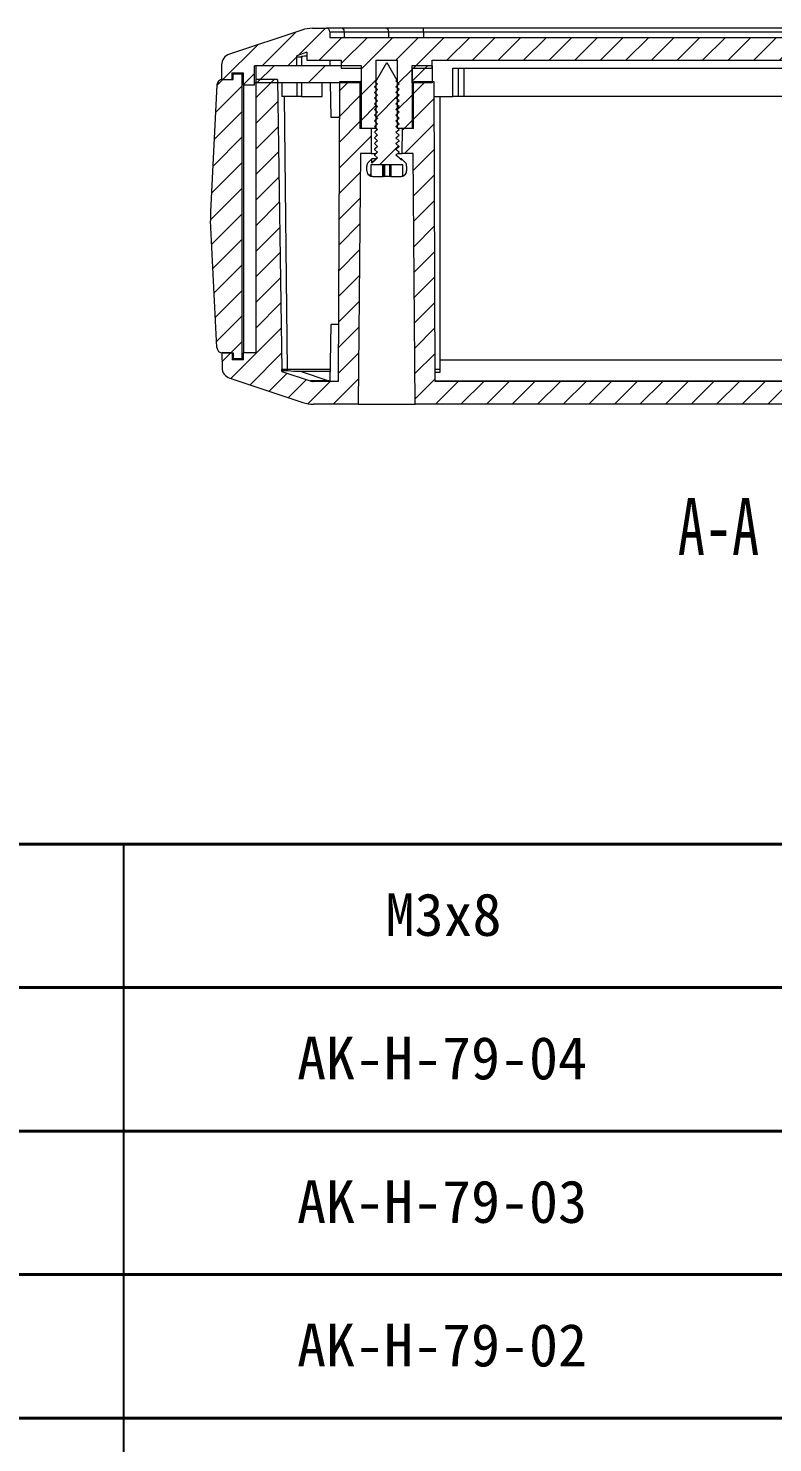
# Model space of a CAD drawing. Header units: inches. Extents: x 1153 to 4131, y 573 to 1071.
# Drawn here: x 1599 to 1664.3, y 702.7 to 826.8 of the extents above; entities that cross this region are included whole.
import ezdxf

# ---------------------------------------------------------------- set-up
doc = ezdxf.new("R2010")
doc.units = ezdxf.units.IN
doc.layers.add('10', color=7, linetype='Continuous')
doc.layers.add('粗实线', color=7, linetype='Continuous', lineweight=30)
doc.styles.add('SLDTEXTSTYLE6', font='TXT', dxfattribs={"width": 0.7})
doc.styles.get("Standard").update_dxf_attribs({"font": 'txt', "bigfont": 'gbcbig.shx'})
pattern_1 = [(45, (-1071.9784, -1023.8246), (-1.122532, 1.122532), [])]
pattern_2 = [(45, (1587.2907, 758.8273), (-2.24506, 2.24506), [])]

msp = doc.modelspace()

# ---------------------------------------------------------------- hatches: boundary and pattern name
at = {"linetype": 'Continuous', "lineweight": 0}
h = msp.add_hatch(dxfattribs=at)
h.set_pattern_fill('ANSI31', color=4, scale=0.5, style=0)
h.set_pattern_definition(pattern_1)
edge = h.paths.add_edge_path(flags=0)
edge.add_line((1617.859, 821.837), (1618.859, 821.837))
edge.add_line((1618.859, 821.837), (1618.859, 823.537))
edge.add_line((1618.859, 823.537), (1622.559, 823.537))
edge.add_line((1622.559, 823.537), (1622.559, 824.429))
edge.add_line((1622.559, 824.429), (1623.459, 824.729))
edge.add_line((1623.459, 824.729), (1623.459, 824.037))
edge.add_line((1623.459, 824.037), (1626.459, 824.037))
edge.add_line((1626.459, 824.037), (1626.459, 823.337))
edge.add_line((1626.459, 823.337), (1628.209, 823.337))
edge.add_line((1628.209, 823.337), (1628.209, 818.037))
edge.add_line((1628.209, 818.037), (1629.509, 818.037))
edge.add_line((1629.509, 818.037), (1629.509, 824.037))
edge.add_line((1629.509, 824.037), (1631.409, 824.037))
edge.add_line((1631.409, 824.037), (1631.409, 818.037))
edge.add_line((1631.409, 818.037), (1632.709, 818.037))
edge.add_line((1632.709, 818.037), (1632.709, 823.337))
edge.add_line((1632.709, 823.337), (1634.459, 823.337))
edge.add_line((1634.459, 823.337), (1634.459, 824.037))
edge.add_line((1634.459, 824.037), (1691.459, 824.037))
edge.add_line((1691.459, 824.037), (1691.459, 823.337))
edge.add_line((1691.459, 823.337), (1693.209, 823.337))
edge.add_line((1693.209, 823.337), (1693.209, 818.037))
edge.add_line((1693.209, 818.037), (1694.509, 818.037))
edge.add_line((1694.509, 818.037), (1694.509, 824.037))
edge.add_line((1694.509, 824.037), (1696.409, 824.037))
edge.add_line((1696.409, 824.037), (1696.409, 818.037))
edge.add_line((1696.409, 818.037), (1697.709, 818.037))
edge.add_line((1697.709, 818.037), (1697.709, 823.337))
edge.add_line((1697.709, 823.337), (1699.459, 823.337))
edge.add_line((1699.459, 823.337), (1699.459, 824.037))
edge.add_line((1699.459, 824.037), (1702.459, 824.037))
edge.add_line((1702.459, 824.037), (1702.459, 824.729))
edge.add_line((1702.459, 824.729), (1703.359, 824.429))
edge.add_line((1703.359, 824.429), (1703.359, 823.537))
edge.add_line((1703.359, 823.537), (1707.059, 823.537))
edge.add_line((1707.059, 823.537), (1707.059, 821.837))
edge.add_line((1707.059, 821.837), (1708.059, 821.837))
edge.add_line((1708.059, 821.837), (1708.059, 822.937))
edge.add_line((1708.059, 822.937), (1709.059, 822.937))
edge.add_line((1709.059, 822.937), (1709.059, 822.337))
edge.add_line((1709.059, 822.337), (1709.959, 822.337))
edge.add_line((1709.959, 822.337), (1709.959, 823.616))
edge.add_arc((1708.959, 823.616), 1, 0, 71.56505)
edge.add_line((1709.276, 824.565), (1702.921, 826.683))
edge.add_arc((1701.973, 823.837), 3, 71.56505, 90)
edge.add_line((1701.973, 826.837), (1700.759, 826.837))
edge.add_arc((1700.759, 826.537), 0.3, 90, 180)
edge.add_line((1700.459, 826.537), (1700.459, 826.037))
edge.add_line((1700.459, 826.037), (1625.459, 826.037))
edge.add_line((1625.459, 826.037), (1625.459, 826.537))
edge.add_arc((1625.159, 826.537), 0.3, 0, 90)
edge.add_line((1625.159, 826.837), (1623.946, 826.837))
edge.add_arc((1623.946, 823.837), 3, 90, 108.43495)
edge.add_line((1622.998, 826.683), (1616.643, 824.565))
edge.add_arc((1616.959, 823.616), 1, 108.43495, 180)
edge.add_line((1615.959, 823.616), (1615.959, 822.337))
edge.add_line((1615.959, 822.337), (1616.859, 822.337))
edge.add_line((1616.859, 822.337), (1616.859, 822.937))
edge.add_line((1616.859, 822.937), (1617.859, 822.937))
edge.add_line((1617.859, 822.937), (1617.859, 821.837))
h = msp.add_hatch(dxfattribs=at)
h.set_pattern_fill('ANSI31', style=0)
h.set_pattern_definition(pattern_2)
h.paths.add_polyline_path([(1628.259, 822.037), (1628.259, 823.537), (1618.959, 823.537), (1618.959, 822.037)], flags=0)
h = msp.add_hatch(dxfattribs=at)
h.set_pattern_fill('ANSI31', style=0)
h.set_pattern_definition(pattern_2)
edge = h.paths.add_edge_path(flags=0)
edge.add_line((1631.86, 814.837), (1631.86, 813.86))
edge.add_arc((1631.709, 814.337), 0.5, 287.53485, 360)
edge.add_line((1632.209, 814.337), (1632.209, 814.737))
edge.add_arc((1631.709, 814.737), 0.5, 0, 36.8699)
edge.add_line((1632.109, 815.037), (1631.764, 815.383))
edge.add_line((1631.764, 815.383), (1631.764, 815.26))
edge.add_line((1631.764, 815.26), (1631.545, 815.46))
edge.add_line((1631.545, 815.46), (1631.273, 815.71))
edge.add_line((1631.273, 815.71), (1631.545, 815.96))
edge.add_line((1631.545, 815.96), (1631.273, 816.21))
edge.add_line((1631.273, 816.21), (1631.545, 816.46))
edge.add_line((1631.545, 816.46), (1631.273, 816.71))
edge.add_line((1631.273, 816.71), (1631.545, 816.96))
edge.add_line((1631.545, 816.96), (1631.273, 817.21))
edge.add_line((1631.273, 817.21), (1631.545, 817.46))
edge.add_line((1631.545, 817.46), (1631.273, 817.71))
edge.add_line((1631.273, 817.71), (1631.545, 817.96))
edge.add_line((1631.545, 817.96), (1631.273, 818.21))
edge.add_line((1631.273, 818.21), (1631.545, 818.46))
edge.add_line((1631.545, 818.46), (1631.273, 818.71))
edge.add_line((1631.273, 818.71), (1631.545, 818.96))
edge.add_line((1631.545, 818.96), (1631.273, 819.21))
edge.add_line((1631.273, 819.21), (1631.545, 819.46))
edge.add_line((1631.545, 819.46), (1631.273, 819.71))
edge.add_line((1631.273, 819.71), (1631.545, 819.96))
edge.add_line((1631.545, 819.96), (1631.273, 820.21))
edge.add_line((1631.273, 820.21), (1631.545, 820.46))
edge.add_line((1631.545, 820.46), (1631.273, 820.71))
edge.add_line((1631.273, 820.71), (1631.545, 820.96))
edge.add_line((1631.545, 820.96), (1631.273, 821.21))
edge.add_line((1631.273, 821.21), (1631.545, 821.46))
edge.add_line((1631.545, 821.46), (1631.273, 821.71))
edge.add_line((1631.273, 821.71), (1631.544, 821.959))
edge.add_line((1631.544, 821.959), (1631.54, 821.965))
edge.add_line((1631.54, 821.965), (1631.273, 822.21))
edge.add_line((1631.273, 822.21), (1631.355, 822.286))
edge.add_line((1631.355, 822.286), (1630.459, 823.837))
edge.add_line((1630.459, 823.837), (1629.469, 822.122))
edge.add_line((1629.469, 822.122), (1629.646, 821.96))
edge.add_line((1629.646, 821.96), (1629.373, 821.71))
edge.add_line((1629.373, 821.71), (1629.646, 821.46))
edge.add_line((1629.646, 821.46), (1629.373, 821.21))
edge.add_line((1629.373, 821.21), (1629.646, 820.96))
edge.add_line((1629.646, 820.96), (1629.373, 820.71))
edge.add_line((1629.373, 820.71), (1629.646, 820.46))
edge.add_line((1629.646, 820.46), (1629.373, 820.21))
edge.add_line((1629.373, 820.21), (1629.646, 819.96))
edge.add_line((1629.646, 819.96), (1629.373, 819.71))
edge.add_line((1629.373, 819.71), (1629.646, 819.46))
edge.add_line((1629.646, 819.46), (1629.373, 819.21))
edge.add_line((1629.373, 819.21), (1629.646, 818.96))
edge.add_line((1629.646, 818.96), (1629.373, 818.71))
edge.add_line((1629.373, 818.71), (1629.646, 818.46))
edge.add_line((1629.646, 818.46), (1629.373, 818.21))
edge.add_line((1629.373, 818.21), (1629.646, 817.96))
edge.add_line((1629.646, 817.96), (1629.373, 817.71))
edge.add_line((1629.373, 817.71), (1629.646, 817.46))
edge.add_line((1629.646, 817.46), (1629.373, 817.21))
edge.add_line((1629.373, 817.21), (1629.646, 816.96))
edge.add_line((1629.646, 816.96), (1629.373, 816.71))
edge.add_line((1629.373, 816.71), (1629.646, 816.46))
edge.add_line((1629.646, 816.46), (1629.373, 816.21))
edge.add_line((1629.373, 816.21), (1629.646, 815.96))
edge.add_line((1629.646, 815.96), (1629.373, 815.71))
edge.add_line((1629.373, 815.71), (1629.646, 815.46))
edge.add_line((1629.646, 815.46), (1629.373, 815.21))
edge.add_line((1629.373, 815.21), (1629.155, 815.01))
edge.add_line((1629.155, 815.01), (1629.155, 815.383))
edge.add_line((1629.155, 815.383), (1628.809, 815.037))
edge.add_arc((1629.209, 814.737), 0.5, 143.1301, 180)
edge.add_line((1628.709, 814.737), (1628.709, 814.337))
edge.add_arc((1629.209, 814.337), 0.5, 180, 252.46515)
edge.add_line((1629.059, 813.86), (1629.059, 814.837))
edge.add_line((1629.059, 814.837), (1631.86, 814.837))
h = msp.add_hatch(dxfattribs=at)
h.set_pattern_fill('ANSI31', style=0)
h.set_pattern_definition(pattern_2)
h.paths.add_polyline_path([(1634.459, 822.037), (1634.459, 823.537), (1632.659, 823.537), (1632.659, 822.037)], flags=0)
h = msp.add_hatch(dxfattribs=at)
h.set_pattern_fill('ANSI31', color=4, scale=0.5, style=0)
h.set_pattern_definition(pattern_1)
edge = h.paths.add_edge_path(flags=0)
edge.add_line((1615.551, 821.862), (1614.994, 810.736))
edge.add_arc((1622.984, 810.337), 8, 177.13759, 182.86241)
edge.add_line((1614.994, 809.937), (1615.551, 798.812))
edge.add_arc((1616.05, 798.837), 0.5, 182.86241, 270)
edge.add_line((1616.05, 798.337), (1616.974, 798.337))
edge.add_line((1616.974, 798.337), (1616.974, 797.837))
edge.add_line((1616.974, 797.837), (1617.774, 797.837))
edge.add_line((1617.774, 797.837), (1617.774, 822.837))
edge.add_line((1617.774, 822.837), (1616.974, 822.837))
edge.add_line((1616.974, 822.837), (1616.974, 822.337))
edge.add_line((1616.974, 822.337), (1616.05, 822.337))
edge.add_arc((1616.05, 821.837), 0.5, 90, 177.13759)
h = msp.add_hatch(dxfattribs=at)
h.set_pattern_fill('ANSI31', color=4, scale=0.5, style=0)
h.set_pattern_definition(pattern_1)
edge = h.paths.add_edge_path(flags=0)
edge.add_line((1621.258, 796.874), (1620.858, 822.337))
edge.add_line((1620.858, 822.337), (1618.959, 822.337))
edge.add_line((1618.959, 822.337), (1618.959, 798.337))
edge.add_line((1618.959, 798.337), (1617.896, 798.337))
edge.add_line((1617.896, 798.337), (1617.896, 797.737))
edge.add_line((1617.896, 797.737), (1616.896, 797.737))
edge.add_line((1616.896, 797.737), (1616.896, 798.337))
edge.add_line((1616.896, 798.337), (1615.978, 798.337))
edge.add_line((1615.978, 798.337), (1616.001, 797.045))
edge.add_arc((1617.001, 797.063), 1, 181, 251.66713)
edge.add_line((1616.686, 796.113), (1623.097, 793.989))
edge.add_arc((1624.041, 796.837), 3, 251.66713, 270)
edge.add_line((1624.041, 793.837), (1627.959, 793.837))
edge.add_line((1627.959, 793.837), (1628.151, 815.837))
edge.add_line((1628.151, 815.837), (1629.09, 815.837))
edge.add_line((1629.09, 815.837), (1629.082, 818.037))
edge.add_line((1629.082, 818.037), (1628.109, 818.037))
edge.add_line((1628.109, 818.037), (1628.109, 822.137))
edge.add_line((1628.109, 822.137), (1626.301, 822.137))
edge.add_line((1626.301, 822.137), (1626.209, 795.837))
edge.add_line((1626.209, 795.837), (1624.041, 795.837))
edge.add_arc((1624.041, 796.837), 1, 251.66713, 270, ccw=False)
edge.add_line((1623.726, 795.888), (1621.258, 796.705))
edge.add_line((1621.258, 796.705), (1621.258, 796.874))
h = msp.add_hatch(dxfattribs=at)
h.set_pattern_fill('ANSI31', color=4, scale=0.5, style=0)
h.set_pattern_definition(pattern_1)
h.paths.add_polyline_path([(1691.301, 822.137), (1691.209, 795.837), (1634.709, 795.837), (1634.618, 822.137), (1632.809, 822.137), (1632.809, 818.037), (1631.837, 818.037), (1631.829, 815.837), (1632.767, 815.837), (1632.959, 793.837), (1692.959, 793.837), (1693.151, 815.837), (1694.09, 815.837), (1694.082, 818.037), (1693.109, 818.037), (1693.109, 822.137)], flags=0)

# ---------------------------------------------------------------- linework, layer by layer
at = {"color": 7, "linetype": 'Continuous', "lineweight": 15}
for p, q in [((1622.998, 826.683), (1616.643, 824.565)), ((1623.946, 826.837), (1625.159, 826.837)), ((1625.459, 826.537), (1625.459, 826.037)), ((1625.459, 826.037), (1700.459, 826.037)), ((1630.416, 826.837), (1626.514, 826.837)), ((1626.726, 826.537), (1626.726, 826.037)), ((1626.726, 826.537), (1630.628, 826.537)), ((1630.628, 826.537), (1630.628, 826.037)), ((1633.686, 826.537), (1633.686, 826.837)), ((1692.233, 826.837), (1633.686, 826.837)), ((1633.686, 826.537), (1633.686, 826.037)), ((1633.686, 826.537), (1692.233, 826.537)), ((1623.459, 824.729), (1622.559, 824.429)), ((1623.459, 824.729), (1623.459, 824.037)), ((1615.959, 823.616), (1615.959, 822.337)), ((1618.859, 821.837), (1618.859, 823.537)), ((1622.559, 823.537), (1618.859, 823.537)), ((1618.959, 823.537), (1618.959, 822.037)), ((1628.259, 823.537), (1618.959, 823.537)), ((1622.559, 823.537), (1622.559, 824.429)), ((1623.459, 824.037), (1626.459, 824.037)), ((1625.459, 824.037), (1625.468, 823.537)), ((1626.459, 824.037), (1626.459, 823.337)), ((1626.459, 823.337), (1628.209, 823.337)), ((1628.209, 823.337), (1628.209, 818.037)), ((1628.259, 822.037), (1628.259, 823.537)), ((1629.469, 822.122), (1630.459, 823.837)), ((1629.509, 824.037), (1631.409, 824.037)), ((1629.509, 824.037), (1629.509, 818.037)), ((1630.459, 823.837), (1631.355, 822.286)), ((1631.409, 818.037), (1631.409, 824.037)), ((1632.659, 823.537), (1632.659, 822.037)), ((1634.459, 823.537), (1632.659, 823.537)), ((1632.709, 823.337), (1634.459, 823.337)), ((1632.709, 818.037), (1632.709, 823.337)), ((1634.459, 824.037), (1691.459, 824.037)), ((1634.459, 823.337), (1634.459, 824.037)), ((1634.459, 823.537), (1634.459, 822.037)), ((1636.259, 823.337), (1689.659, 823.337)), ((1636.259, 820.837), (1636.259, 823.337)), ((1636.759, 820.837), (1636.759, 823.337)), ((1637.259, 820.837), (1637.259, 823.337)), ((1615.959, 822.337), (1616.859, 822.337)), ((1616.05, 822.337), (1616.974, 822.337)), ((1616.859, 822.937), (1617.859, 822.937)), ((1616.859, 822.937), (1616.859, 822.337)), ((1616.974, 822.337), (1616.974, 822.837)), ((1616.974, 822.837), (1617.774, 822.837)), ((1617.774, 797.837), (1617.774, 822.837)), ((1617.859, 822.937), (1617.859, 821.837)), ((1620.858, 822.337), (1618.959, 822.337)), ((1618.959, 822.337), (1618.959, 798.337)), ((1620.858, 822.337), (1621.258, 796.874)), ((1626.301, 822.137), (1626.209, 795.837)), ((1628.109, 822.137), (1626.301, 822.137)), ((1628.109, 822.137), (1628.109, 818.037)), ((1629.469, 822.122), (1629.646, 821.96)), ((1631.273, 822.21), (1631.355, 822.286)), ((1631.54, 821.965), (1631.273, 822.21)), ((1632.809, 818.037), (1632.809, 822.137)), ((1634.618, 822.137), (1632.809, 822.137)), ((1634.709, 795.837), (1634.618, 822.137)), ((1615.551, 821.862), (1614.994, 810.736)), ((1618.859, 821.837), (1617.859, 821.837)), ((1617.896, 821.837), (1617.896, 798.337)), ((1618.959, 822.037), (1618.859, 822.037)), ((1628.259, 822.037), (1618.959, 822.037)), ((1621.259, 822.037), (1621.259, 820.837)), ((1622.559, 820.837), (1621.259, 820.837)), ((1622.559, 822.037), (1622.559, 820.837)), ((1622.969, 820.837), (1622.559, 820.837)), ((1622.969, 820.837), (1624.785, 820.837)), ((1624.785, 820.837), (1624.785, 822.037)), ((1625.494, 822.037), (1625.547, 819.037)), ((1629.646, 821.96), (1629.373, 821.71)), ((1629.373, 821.71), (1629.646, 821.46)), ((1629.646, 821.46), (1629.373, 821.21)), ((1629.373, 821.21), (1629.646, 820.96)), ((1629.646, 820.96), (1629.373, 820.71)), ((1631.273, 821.71), (1631.544, 821.959)), ((1631.545, 821.46), (1631.273, 821.71)), ((1631.273, 821.21), (1631.545, 821.46)), ((1631.545, 820.96), (1631.273, 821.21)), ((1631.273, 820.71), (1631.545, 820.96)), ((1631.54, 821.965), (1631.544, 821.959)), ((1631.544, 821.956), (1631.544, 821.959)), ((1634.459, 822.037), (1632.659, 822.037)), ((1634.622, 820.837), (1636.259, 820.837)), ((1635.159, 796.874), (1635.159, 820.837)), ((1636.759, 820.837), (1636.259, 820.837)), ((1637.259, 820.837), (1636.759, 820.837)), ((1688.659, 820.837), (1637.259, 820.837)), ((1629.373, 820.71), (1629.646, 820.46)), ((1629.646, 820.46), (1629.373, 820.21)), ((1629.373, 820.21), (1629.646, 819.96)), ((1629.646, 819.96), (1629.373, 819.71)), ((1629.373, 819.71), (1629.646, 819.46)), ((1631.545, 820.46), (1631.273, 820.71)), ((1631.273, 820.21), (1631.545, 820.46)), ((1631.545, 819.96), (1631.273, 820.21)), ((1631.273, 819.71), (1631.545, 819.96)), ((1631.545, 819.46), (1631.273, 819.71)), ((1625.547, 819.037), (1626.29, 819.037)), ((1629.646, 819.46), (1629.373, 819.21)), ((1629.373, 819.21), (1629.646, 818.96)), ((1629.646, 818.96), (1629.373, 818.71)), ((1629.373, 818.71), (1629.646, 818.46)), ((1629.646, 818.46), (1629.373, 818.21)), ((1631.273, 819.21), (1631.545, 819.46)), ((1631.545, 818.96), (1631.273, 819.21)), ((1631.273, 818.71), (1631.545, 818.96)), ((1631.545, 818.46), (1631.273, 818.71)), ((1631.273, 818.21), (1631.545, 818.46)), ((1629.082, 818.037), (1628.109, 818.037)), ((1629.509, 818.037), (1628.209, 818.037)), ((1629.082, 818.037), (1629.09, 815.837)), ((1629.373, 818.21), (1629.646, 817.96)), ((1629.646, 817.96), (1629.373, 817.71)), ((1629.373, 817.71), (1629.646, 817.46)), ((1629.646, 817.46), (1629.373, 817.21)), ((1629.373, 817.21), (1629.646, 816.96)), ((1629.509, 818.037), (1629.547, 818.037)), ((1631.545, 817.96), (1631.273, 818.21)), ((1631.273, 817.71), (1631.545, 817.96)), ((1631.545, 817.46), (1631.273, 817.71)), ((1631.273, 817.21), (1631.545, 817.46)), ((1631.545, 816.96), (1631.273, 817.21)), ((1632.709, 818.037), (1631.409, 818.037)), ((1631.545, 817.96), (1631.497, 817.941)), ((1631.545, 817.46), (1631.497, 817.441)), ((1631.829, 815.837), (1631.837, 818.037)), ((1632.809, 818.037), (1631.837, 818.037)), ((1629.646, 816.96), (1629.373, 816.71)), ((1629.373, 816.71), (1629.646, 816.46)), ((1629.646, 816.46), (1629.373, 816.21)), ((1629.373, 816.21), (1629.646, 815.96)), ((1629.646, 815.96), (1629.373, 815.71)), ((1631.273, 816.71), (1631.545, 816.96)), ((1631.545, 816.46), (1631.273, 816.71)), ((1631.273, 816.21), (1631.545, 816.46)), ((1631.545, 815.96), (1631.273, 816.21)), ((1631.273, 815.71), (1631.545, 815.96)), ((1631.545, 816.96), (1631.497, 816.941)), ((1631.545, 816.46), (1631.497, 816.441)), ((1631.545, 815.96), (1631.497, 815.941)), ((1628.151, 815.837), (1627.959, 793.837)), ((1629.09, 815.837), (1628.151, 815.837)), ((1628.709, 814.337), (1628.709, 814.737)), ((1628.809, 815.037), (1629.155, 815.383)), ((1631.86, 814.837), (1629.059, 814.837)), ((1629.059, 814.837), (1629.059, 813.86)), ((1629.068, 814.837), (1629.068, 813.867)), ((1629.09, 815.837), (1629.508, 815.837)), ((1629.155, 815.01), (1629.155, 815.383)), ((1629.549, 815.383), (1629.155, 815.383)), ((1629.373, 815.21), (1629.155, 815.01)), ((1629.377, 815.216), (1629.158, 815.015)), ((1629.373, 815.71), (1629.646, 815.46)), ((1629.646, 815.46), (1629.373, 815.21)), ((1630.117, 813.837), (1630.117, 814.837)), ((1630.22, 814.837), (1630.22, 813.837)), ((1630.252, 814.837), (1630.252, 813.867)), ((1630.72, 813.837), (1630.72, 814.837)), ((1630.817, 814.837), (1630.817, 813.837)), ((1631.545, 815.46), (1631.273, 815.71)), ((1631.414, 815.837), (1631.829, 815.837)), ((1631.764, 815.26), (1631.545, 815.46)), ((1631.764, 815.383), (1631.638, 815.383)), ((1631.764, 815.383), (1631.764, 815.26)), ((1631.764, 815.383), (1632.109, 815.037)), ((1632.767, 815.837), (1631.829, 815.837)), ((1631.86, 813.86), (1631.86, 814.837)), ((1632.209, 814.737), (1632.209, 814.337)), ((1632.959, 793.837), (1632.767, 815.837)), ((1629.243, 813.837), (1630.117, 813.837)), ((1630.22, 813.837), (1630.117, 813.837)), ((1630.22, 813.837), (1630.247, 813.837)), ((1630.817, 813.837), (1630.72, 813.837)), ((1630.817, 813.837), (1631.691, 813.837)), ((1615.551, 798.812), (1614.994, 809.937)), ((1625.547, 800.837), (1625.459, 795.837)), ((1626.227, 800.837), (1625.547, 800.837)), ((1616.896, 798.337), (1615.978, 798.337)), ((1615.978, 798.337), (1616.001, 797.045)), ((1616.05, 798.337), (1616.974, 798.337)), ((1616.896, 798.337), (1616.896, 797.737)), ((1617.896, 797.737), (1616.896, 797.737)), ((1616.974, 798.337), (1616.974, 797.837)), ((1616.974, 797.837), (1617.774, 797.837)), ((1618.959, 798.337), (1617.896, 798.337)), ((1617.896, 797.737), (1617.896, 798.337)), ((1635.159, 797.737), (1690.759, 797.737)), ((1616.686, 796.113), (1623.097, 793.989)), ((1621.258, 796.705), (1621.258, 796.874)), ((1621.258, 796.705), (1623.726, 795.888)), ((1621.756, 796.874), (1621.756, 796.783)), ((1622.865, 796.721), (1625.382, 795.887)), ((1622.865, 796.721), (1625.475, 796.721)), ((1634.707, 796.655), (1635.159, 796.655)), ((1635.159, 796.655), (1635.159, 796.874)), ((1626.209, 795.837), (1624.041, 795.837)), ((1691.209, 795.837), (1634.709, 795.837)), ((1627.959, 793.837), (1624.041, 793.837)), ((1627.959, 793.837), (1632.959, 793.837)), ((1692.959, 793.837), (1632.959, 793.837))]:
    msp.add_line(p, q, dxfattribs=at)
at = {"color": 8, "linetype": 'Continuous', "lineweight": 15}
for p, q in [((1622.969, 824.349), (1622.969, 823.537)), ((1621.756, 796.874), (1621.49, 820.837)), ((1622.969, 822.037), (1622.969, 820.837)), ((1625.478, 796.874), (1621.756, 796.874)), ((1635.159, 796.874), (1634.706, 796.874)), ((1625.382, 795.887), (1625.46, 795.887)), ((1634.709, 795.888), (1691.21, 795.888))]:
    msp.add_line(p, q, dxfattribs=at)
msp.add_line((1607.382, 679.619), (1607.382, 755.219))
at = {"color": 7, "linetype": 'Continuous', "lineweight": 15, "flags": 128}
msp.add_lwpolyline([(1621.756, 796.874), (1621.644, 796.874), (1621.545, 796.874), (1621.459, 796.874), (1621.388, 796.874), (1621.332, 796.874), (1621.291, 796.874), (1621.267, 796.874), (1621.258, 796.874)], dxfattribs=at)
at = {"color": 7, "linetype": 'Continuous', "lineweight": 15}
for centre, radius, start, end in [((1623.946, 823.837), 3, 90, 108.43495), ((1625.159, 826.537), 0.3, 0, 90), ((1626.461, 826.574), 0.268, 351.95053, 78.57825), ((1630.363, 826.574), 0.268, 351.95053, 78.57825), ((1616.959, 823.616), 1, 108.43495, 180), ((1616.05, 821.837), 0.5, 90, 177.13759), ((1629.209, 814.737), 0.5, 143.1301, 180), ((1631.709, 814.737), 0.5, 0, 36.8699), ((1629.209, 814.337), 0.5, 180, 252.46515), ((1631.709, 814.337), 0.5, 287.53485, 0), ((1622.984, 810.337), 8, 177.13759, 182.86241), ((1616.05, 798.837), 0.5, 182.86241, 270), ((1617.001, 797.063), 1, 181, 251.66713), ((1624.041, 796.837), 1, 251.66713, 270), ((1624.041, 796.837), 3, 251.66713, 270)]:
    msp.add_arc(centre, radius, start, end, dxfattribs=at)
at = {"color": 8, "linetype": 'Continuous', "lineweight": 15}
msp.add_arc((1625.616, 796.386), 0.551, 244.88533, 253.581, dxfattribs=at)
at = {"color": 7, "linetype": 'Continuous', "lineweight": 15}
for centre, major_axis, ratio, start_param, end_param in [((1622.559, 805.455), (3.385, 18.821), 0.7095423, 0.1828548, 0.2184608), ((1621.225, 815.679), (-3.331, 18.81), 0.7097355, 2.9356893, 3.0165673)]:
    msp.add_ellipse(centre, major_axis=major_axis, ratio=ratio, start_param=start_param, end_param=end_param, dxfattribs=at)
for points, knots in [([(1626.514, 826.837), (1626.311, 826.837), (1625.908, 826.837), (1625.489, 826.837), (1625.211, 826.837), (1625.177, 826.837), (1625.159, 826.837)], [0, 0, 0, 0, 0.2509104, 0.4998716, 0.748893, 1, 1, 1, 1]), ([(1625.459, 826.537), (1625.474, 826.537), (1625.501, 826.537), (1625.748, 826.537), (1626.144, 826.537), (1626.527, 826.537), (1626.726, 826.537)], [0, 0, 0, 0, 0.2609217, 0.5, 0.7390783, 1, 1, 1, 1]), ([(1633.686, 826.837), (1633.382, 826.837), (1632.776, 826.837), (1631.907, 826.837), (1631.096, 826.837), (1630.643, 826.837), (1630.416, 826.837)], [0, 0, 0, 0, 0.25091042, 0.49987158, 0.74889297, 1, 1, 1, 1]), ([(1630.628, 826.537), (1630.847, 826.537), (1631.268, 826.537), (1632.014, 826.537), (1632.822, 826.537), (1633.389, 826.537), (1633.686, 826.537)], [0, 0, 0, 0, 0.2609217, 0.5, 0.7390783, 1, 1, 1, 1]), ([(1622.559, 824.349), (1622.574, 824.339), (1622.604, 824.318), (1622.786, 824.328), (1622.929, 824.345), (1622.969, 824.349)], [0, 0, 0, 0, 0.4189769, 0.8380043, 1, 1, 1, 1]), ([(1617.859, 822.837), (1617.846, 822.837), (1617.783, 822.837), (1617.778, 822.837), (1617.774, 822.837)], [0, 0, 0, 0, 0.2181346, 1, 1, 1, 1]), ([(1631.331, 822.273), (1631.335, 822.273), (1631.361, 822.278), (1631.358, 822.282), (1631.355, 822.286)], [0, 0, 0, 0, 0.15276359, 1, 1, 1, 1]), ([(1629.386, 821.717), (1629.381, 821.715), (1629.372, 821.713), (1629.373, 821.711), (1629.373, 821.71)], [0, 0, 0, 0, 0.5813785, 1, 1, 1, 1]), ([(1629.386, 821.217), (1629.381, 821.215), (1629.372, 821.213), (1629.373, 821.211), (1629.373, 821.21)], [0, 0, 0, 0, 0.5813785, 1, 1, 1, 1]), ([(1629.644, 821.962), (1629.601, 821.922), (1629.557, 821.882), (1629.514, 821.843), (1629.514, 821.842)], [0, 0, 0, 0, 0.9968075, 1, 1, 1, 1]), ([(1629.644, 821.462), (1629.601, 821.422), (1629.557, 821.382), (1629.514, 821.343), (1629.514, 821.342)], [0, 0, 0, 0, 0.9968075, 1, 1, 1, 1]), ([(1629.644, 820.962), (1629.601, 820.922), (1629.557, 820.882), (1629.514, 820.843), (1629.514, 820.842)], [0, 0, 0, 0, 0.9968075, 1, 1, 1, 1]), ([(1629.386, 820.717), (1629.381, 820.715), (1629.372, 820.713), (1629.373, 820.711), (1629.373, 820.71)], [0, 0, 0, 0, 0.58137852, 1, 1, 1, 1]), ([(1629.386, 820.217), (1629.381, 820.215), (1629.372, 820.213), (1629.373, 820.211), (1629.373, 820.21)], [0, 0, 0, 0, 0.5813785, 1, 1, 1, 1]), ([(1629.386, 819.717), (1629.381, 819.715), (1629.372, 819.713), (1629.373, 819.711), (1629.373, 819.71)], [0, 0, 0, 0, 0.5813785, 1, 1, 1, 1]), ([(1629.644, 820.462), (1629.601, 820.422), (1629.557, 820.382), (1629.514, 820.343), (1629.514, 820.342)], [0, 0, 0, 0, 0.9968075, 1, 1, 1, 1]), ([(1629.644, 819.962), (1629.601, 819.922), (1629.557, 819.882), (1629.514, 819.843), (1629.514, 819.842)], [0, 0, 0, 0, 0.99680746, 1, 1, 1, 1]), ([(1629.386, 819.217), (1629.381, 819.215), (1629.372, 819.213), (1629.373, 819.211), (1629.373, 819.21)], [0, 0, 0, 0, 0.5813785, 1, 1, 1, 1]), ([(1629.386, 818.717), (1629.381, 818.715), (1629.372, 818.713), (1629.373, 818.711), (1629.373, 818.71)], [0, 0, 0, 0, 0.5813785, 1, 1, 1, 1]), ([(1629.644, 819.462), (1629.601, 819.422), (1629.557, 819.382), (1629.514, 819.343), (1629.514, 819.342)], [0, 0, 0, 0, 0.99680746, 1, 1, 1, 1]), ([(1629.644, 818.962), (1629.601, 818.922), (1629.557, 818.882), (1629.514, 818.843), (1629.514, 818.842)], [0, 0, 0, 0, 0.9968075, 1, 1, 1, 1]), ([(1629.644, 818.462), (1629.601, 818.422), (1629.557, 818.382), (1629.514, 818.343), (1629.514, 818.342)], [0, 0, 0, 0, 0.9968075, 1, 1, 1, 1]), ([(1629.386, 818.217), (1629.381, 818.215), (1629.372, 818.213), (1629.373, 818.211), (1629.373, 818.21)], [0, 0, 0, 0, 0.5813785, 1, 1, 1, 1]), ([(1629.386, 817.717), (1629.381, 817.715), (1629.372, 817.713), (1629.373, 817.711), (1629.373, 817.71)], [0, 0, 0, 0, 0.5813785, 1, 1, 1, 1]), ([(1629.386, 817.217), (1629.381, 817.215), (1629.372, 817.213), (1629.373, 817.211), (1629.373, 817.21)], [0, 0, 0, 0, 0.5813785, 1, 1, 1, 1]), ([(1629.644, 817.962), (1629.601, 817.922), (1629.512, 817.841), (1629.423, 817.759), (1629.377, 817.717)], [0, 0, 0, 0, 0.4863255, 1, 1, 1, 1]), ([(1629.644, 817.462), (1629.601, 817.422), (1629.512, 817.341), (1629.423, 817.259), (1629.377, 817.217)], [0, 0, 0, 0, 0.4863255, 1, 1, 1, 1]), ([(1629.386, 816.717), (1629.381, 816.715), (1629.372, 816.713), (1629.373, 816.711), (1629.373, 816.71)], [0, 0, 0, 0, 0.5813785, 1, 1, 1, 1]), ([(1629.386, 816.217), (1629.381, 816.215), (1629.372, 816.213), (1629.373, 816.211), (1629.373, 816.21)], [0, 0, 0, 0, 0.58137852, 1, 1, 1, 1]), ([(1629.644, 816.962), (1629.601, 816.922), (1629.512, 816.841), (1629.423, 816.759), (1629.377, 816.717)], [0, 0, 0, 0, 0.4863255, 1, 1, 1, 1]), ([(1629.644, 816.462), (1629.601, 816.422), (1629.512, 816.341), (1629.423, 816.259), (1629.377, 816.217)], [0, 0, 0, 0, 0.4863255, 1, 1, 1, 1]), ([(1629.644, 815.962), (1629.601, 815.922), (1629.512, 815.841), (1629.423, 815.759), (1629.377, 815.717)], [0, 0, 0, 0, 0.4863255, 1, 1, 1, 1]), ([(1629.165, 815.015), (1629.161, 815.014), (1629.153, 815.013), (1629.155, 815.011), (1629.155, 815.01)], [0, 0, 0, 0, 0.4615178, 1, 1, 1, 1]), ([(1629.386, 815.717), (1629.381, 815.715), (1629.372, 815.713), (1629.373, 815.711), (1629.373, 815.71)], [0, 0, 0, 0, 0.58137852, 1, 1, 1, 1]), ([(1629.644, 815.462), (1629.601, 815.422), (1629.512, 815.341), (1629.423, 815.259), (1629.377, 815.217)], [0, 0, 0, 0, 0.4863255, 1, 1, 1, 1]), ([(1629.059, 813.86), (1629.059, 813.86), (1629.062, 813.859), (1629.065, 813.864), (1629.068, 813.867)], [0, 0, 0, 0, 0.1450505, 1, 1, 1, 1]), ([(1629.068, 813.867), (1629.082, 813.863), (1629.139, 813.844), (1629.198, 813.84), (1629.243, 813.837)], [0, 0, 0, 0, 0.2573175, 1, 1, 1, 1]), ([(1630.247, 813.837), (1630.247, 813.837), (1630.248, 813.837), (1630.25, 813.852), (1630.252, 813.867)], [0, 0, 0, 0, 0.0300879, 1, 1, 1, 1]), ([(1631.691, 813.837), (1631.705, 813.837), (1631.765, 813.838), (1631.822, 813.855), (1631.866, 813.867)], [0, 0, 0, 0, 0.2327202, 1, 1, 1, 1]), ([(1617.896, 797.837), (1617.868, 797.837), (1617.789, 797.837), (1617.78, 797.837), (1617.774, 797.837)], [0, 0, 0, 0, 0.3517908, 1, 1, 1, 1]), ([(1621.258, 796.779), (1621.277, 796.791), (1621.313, 796.815), (1621.535, 796.806), (1621.709, 796.788), (1621.756, 796.783)], [0, 0, 0, 0, 0.4206286, 0.8413011, 1, 1, 1, 1])]:
    msp.add_open_spline(points, degree=3, knots=knots, dxfattribs=at)
at = {"color": 8, "linetype": 'Continuous', "lineweight": 15}
for points, knots in [([(1629.383, 815.216), (1629.379, 815.215), (1629.372, 815.213), (1629.373, 815.211), (1629.373, 815.21)], [0, 0, 0, 0, 0.520233, 1, 1, 1, 1]), ([(1625.382, 795.887), (1625.134, 795.885), (1624.645, 795.881), (1624.137, 795.88), (1623.84, 795.881), (1623.795, 795.884), (1623.779, 795.885)], [0, 0, 0, 0, 0.2858685, 0.5625875, 0.8394751, 1, 1, 1, 1])]:
    msp.add_open_spline(points, degree=3, knots=knots, dxfattribs=at)
at = {"color": 7, "linetype": 'Continuous', "lineweight": 15}
msp.add_open_spline([(1630.252, 813.867), (1630.335, 813.864), (1630.502, 813.856), (1630.668, 813.864), (1630.752, 813.867)], degree=3, dxfattribs=at)
at = {"layer": '粗实线', "color": 7, "lineweight": 40}
for p, q in [((1845.031, 755.219), (1418.382, 755.219)), ((1845.031, 742.619), (1418.382, 742.619)), ((1845.031, 730.019), (1418.382, 730.019)), ((1845.031, 717.419), (1418.382, 717.419)), ((1845.031, 704.819), (1418.382, 704.819))]:
    msp.add_line(p, q, dxfattribs=at)

# ---------------------------------------------------------------- texts
at = {"char_height": 3.74162, "width": 2126.55235, "attachment_point": 1}
for s, insert in [('{\\fSimHei|b0|i0|c134|p49;M3x8}', (1630.359, 750.898)), ('{\\fSimHei|b0|i0|c134|p49;AK-H-7\\fSimHei|b0|i0|c0|p49;9\\fSimHei|b0|i0|c134|p49;-04}', (1622.59, 738.298)), ('{\\fSimHei|b0|i0|c134|p49;AK-H-7\\fSimHei|b0|i0|c0|p49;9\\fSimHei|b0|i0|c134|p49;-03}', (1622.59, 725.698)), ('{\\fSimHei|b0|i0|c134|p49;AK-H-7\\fSimHei|b0|i0|c0|p49;9\\fSimHei|b0|i0|c134|p49;-02}', (1622.59, 713.098))]:
    msp.add_mtext(s, dxfattribs=dict(at, insert=insert))
at = {"layer": '10', "color": 0, "insert": (1659.584, 785.595), "char_height": 5, "attachment_point": 2, "style": 'SLDTEXTSTYLE6'}
msp.add_mtext('A-A', dxfattribs=at)

doc.saveas('drawing.dxf')
